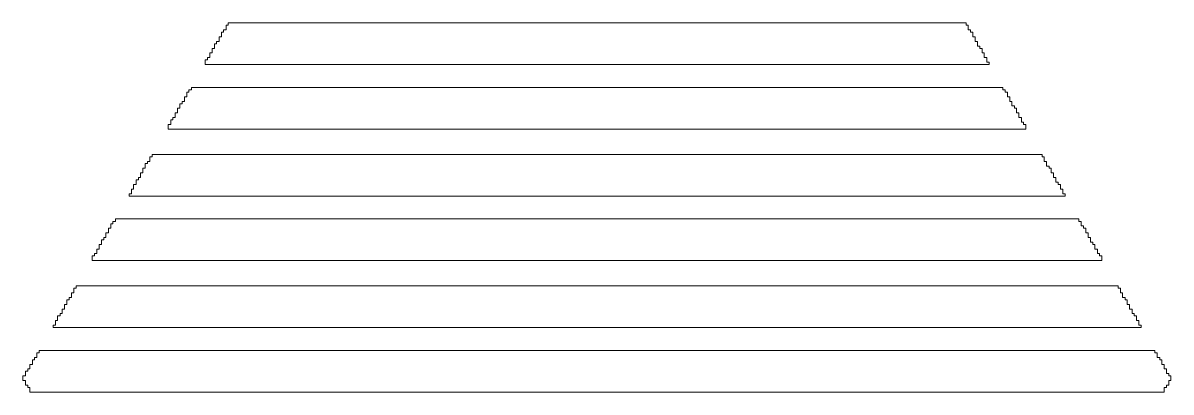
# Model space of a CAD drawing. Header units: millimetres. Extents: x 84.6 to 98.2, y -131.9 to -115.4.
# Drawn here: x 86.72 to 97.27, y -126.61 to -123.22 of the extents above; entities that cross this region are included whole.
import ezdxf

# ---------------------------------------------------------------- set-up
doc = ezdxf.new("R2010")
doc.units = ezdxf.units.MM
doc.header["$MEASUREMENT"] = 0
doc.layers.add('Layer 1', color=7, linetype='Continuous', lineweight=0)

msp = doc.modelspace()

# ---------------------------------------------------------------- linework, layer by layer
at = {"layer": 'Layer 1', "color": 18, "lineweight": 9, "true_color": 0x000000}
for points, knots in [([(95.594, -123.581), (95.594, -123.581), (95.574, -123.581), (95.574, -123.581), (95.574, -123.581), (95.574, -123.56), (95.574, -123.56), (95.574, -123.56), (95.574, -123.56), (95.574, -123.56), (95.574, -123.56), (95.574, -123.539), (95.574, -123.539), (95.574, -123.539), (95.551, -123.539), (95.551, -123.539), (95.551, -123.539), (95.551, -123.518), (95.551, -123.518), (95.551, -123.518), (95.551, -123.518), (95.551, -123.518), (95.551, -123.518), (95.551, -123.496), (95.551, -123.496), (95.551, -123.496), (95.531, -123.496), (95.531, -123.496), (95.531, -123.496), (95.531, -123.475), (95.531, -123.475), (95.531, -123.475), (95.531, -123.454), (95.531, -123.454), (95.531, -123.454), (95.51, -123.454), (95.51, -123.454), (95.51, -123.454), (95.51, -123.433), (95.51, -123.433), (95.51, -123.433), (95.487, -123.433), (95.487, -123.433), (95.487, -123.433), (95.487, -123.412), (95.487, -123.412), (95.487, -123.412), (95.487, -123.412), (95.487, -123.412), (95.487, -123.412), (95.487, -123.391), (95.487, -123.391), (95.487, -123.391), (95.467, -123.391), (95.467, -123.391), (95.467, -123.391), (95.467, -123.369), (95.467, -123.369), (95.467, -123.369), (95.467, -123.348), (95.467, -123.348), (95.467, -123.348), (95.447, -123.348), (95.447, -123.348), (95.447, -123.348), (95.447, -123.327), (95.447, -123.327), (95.447, -123.327), (95.447, -123.306), (95.447, -123.306), (95.447, -123.306), (95.424, -123.306), (95.424, -123.306), (95.424, -123.306), (95.424, -123.285), (95.424, -123.285), (95.424, -123.285), (95.404, -123.285), (95.404, -123.285), (95.404, -123.285), (95.404, -123.264), (95.404, -123.264), (95.404, -123.264), (95.404, -123.264), (95.404, -123.264), (95.404, -123.264), (95.404, -123.242), (95.404, -123.242), (95.404, -123.242), (95.383, -123.242), (95.383, -123.242), (95.383, -123.242), (95.383, -123.221), (95.383, -123.221), (95.383, -123.221), (88.609, -123.221), (88.609, -123.221), (88.609, -123.221), (88.609, -123.242), (88.609, -123.242), (88.609, -123.242), (88.589, -123.242), (88.589, -123.242), (88.589, -123.242), (88.589, -123.264), (88.589, -123.264), (88.589, -123.264), (88.589, -123.264), (88.589, -123.264), (88.589, -123.264), (88.589, -123.285), (88.589, -123.285), (88.589, -123.285), (88.566, -123.285), (88.566, -123.285), (88.566, -123.285), (88.566, -123.306), (88.566, -123.306), (88.566, -123.306), (88.546, -123.306), (88.546, -123.306), (88.546, -123.306), (88.546, -123.327), (88.546, -123.327), (88.546, -123.327), (88.546, -123.348), (88.546, -123.348), (88.546, -123.348), (88.525, -123.348), (88.525, -123.348), (88.525, -123.348), (88.525, -123.369), (88.525, -123.369), (88.525, -123.369), (88.525, -123.369), (88.525, -123.369), (88.525, -123.369), (88.525, -123.391), (88.525, -123.391), (88.525, -123.391), (88.502, -123.391), (88.502, -123.391), (88.502, -123.391), (88.502, -123.412), (88.502, -123.412), (88.502, -123.412), (88.482, -123.412), (88.482, -123.412), (88.482, -123.412), (88.482, -123.433), (88.482, -123.433), (88.482, -123.433), (88.482, -123.454), (88.482, -123.454), (88.482, -123.454), (88.462, -123.454), (88.462, -123.454), (88.462, -123.454), (88.462, -123.475), (88.462, -123.475), (88.462, -123.475), (88.462, -123.496), (88.462, -123.496), (88.462, -123.496), (88.439, -123.496), (88.439, -123.496), (88.439, -123.496), (88.439, -123.518), (88.439, -123.518), (88.439, -123.518), (88.439, -123.518), (88.439, -123.518), (88.439, -123.518), (88.439, -123.539), (88.439, -123.539), (88.439, -123.539), (88.419, -123.539), (88.419, -123.539), (88.419, -123.539), (88.419, -123.56), (88.419, -123.56), (88.419, -123.56), (88.398, -123.56), (88.398, -123.56), (88.398, -123.56), (88.398, -123.581), (88.398, -123.581), (88.398, -123.581), (88.398, -123.602), (88.398, -123.602), (88.398, -123.602), (95.594, -123.602), (95.594, -123.602), (95.594, -123.602), (95.594, -123.581), (95.594, -123.581)], [0, 0, 0, 0, 1, 1, 1, 2, 2, 2, 3, 3, 3, 4, 4, 4, 5, 5, 5, 6, 6, 6, 7, 7, 7, 8, 8, 8, 9, 9, 9, 10, 10, 10, 11, 11, 11, 12, 12, 12, 13, 13, 13, 14, 14, 14, 15, 15, 15, 16, 16, 16, 17, 17, 17, 18, 18, 18, 19, 19, 19, 20, 20, 20, 21, 21, 21, 22, 22, 22, 23, 23, 23, 24, 24, 24, 25, 25, 25, 26, 26, 26, 27, 27, 27, 28, 28, 28, 29, 29, 29, 30, 30, 30, 31, 31, 31, 32, 32, 32, 33, 33, 33, 34, 34, 34, 35, 35, 35, 36, 36, 36, 37, 37, 37, 38, 38, 38, 39, 39, 39, 40, 40, 40, 41, 41, 41, 42, 42, 42, 43, 43, 43, 44, 44, 44, 45, 45, 45, 46, 46, 46, 47, 47, 47, 48, 48, 48, 49, 49, 49, 50, 50, 50, 51, 51, 51, 52, 52, 52, 53, 53, 53, 54, 54, 54, 55, 55, 55, 56, 56, 56, 57, 57, 57, 58, 58, 58, 59, 59, 59, 60, 60, 60, 61, 61, 61, 62, 62, 62, 63, 63, 63, 64, 64, 64, 65, 65, 65, 65]), ([(95.932, -124.174), (95.932, -124.174), (95.932, -124.153), (95.932, -124.153), (95.932, -124.153), (95.912, -124.153), (95.912, -124.153), (95.912, -124.153), (95.912, -124.131), (95.912, -124.131), (95.912, -124.131), (95.891, -124.131), (95.891, -124.131), (95.891, -124.131), (95.891, -124.11), (95.891, -124.11), (95.891, -124.11), (95.891, -124.11), (95.891, -124.11), (95.891, -124.11), (95.891, -124.089), (95.891, -124.089), (95.891, -124.089), (95.868, -124.089), (95.868, -124.089), (95.868, -124.089), (95.868, -124.068), (95.868, -124.068), (95.868, -124.068), (95.868, -124.068), (95.868, -124.068), (95.868, -124.068), (95.868, -124.047), (95.868, -124.047), (95.868, -124.047), (95.848, -124.047), (95.848, -124.047), (95.848, -124.047), (95.848, -124.026), (95.848, -124.026), (95.848, -124.026), (95.848, -124.004), (95.848, -124.004), (95.848, -124.004), (95.828, -124.004), (95.828, -124.004), (95.828, -124.004), (95.828, -123.983), (95.828, -123.983), (95.828, -123.983), (95.805, -123.983), (95.805, -123.983), (95.805, -123.983), (95.805, -123.962), (95.805, -123.962), (95.805, -123.962), (95.805, -123.962), (95.805, -123.962), (95.805, -123.962), (95.805, -123.941), (95.805, -123.941), (95.805, -123.941), (95.785, -123.941), (95.785, -123.941), (95.785, -123.941), (95.785, -123.92), (95.785, -123.92), (95.785, -123.92), (95.785, -123.899), (95.785, -123.899), (95.785, -123.899), (95.764, -123.899), (95.764, -123.899), (95.764, -123.899), (95.764, -123.877), (95.764, -123.877), (95.764, -123.877), (95.764, -123.856), (95.764, -123.856), (95.764, -123.856), (95.741, -123.856), (95.741, -123.856), (95.741, -123.856), (95.741, -123.835), (95.741, -123.835), (95.741, -123.835), (95.721, -123.835), (95.721, -123.835), (95.721, -123.835), (95.721, -123.814), (95.721, -123.814), (95.721, -123.814), (88.271, -123.814), (88.271, -123.814), (88.271, -123.814), (88.271, -123.835), (88.271, -123.835), (88.271, -123.835), (88.248, -123.835), (88.248, -123.835), (88.248, -123.835), (88.248, -123.856), (88.248, -123.856), (88.248, -123.856), (88.228, -123.856), (88.228, -123.856), (88.228, -123.856), (88.228, -123.877), (88.228, -123.877), (88.228, -123.877), (88.228, -123.899), (88.228, -123.899), (88.228, -123.899), (88.208, -123.899), (88.208, -123.899), (88.208, -123.899), (88.208, -123.92), (88.208, -123.92), (88.208, -123.92), (88.208, -123.92), (88.208, -123.92), (88.208, -123.92), (88.208, -123.941), (88.208, -123.941), (88.208, -123.941), (88.185, -123.941), (88.185, -123.941), (88.185, -123.941), (88.185, -123.962), (88.185, -123.962), (88.185, -123.962), (88.165, -123.962), (88.165, -123.962), (88.165, -123.962), (88.165, -123.983), (88.165, -123.983), (88.165, -123.983), (88.165, -124.004), (88.165, -124.004), (88.165, -124.004), (88.144, -124.004), (88.144, -124.004), (88.144, -124.004), (88.144, -124.026), (88.144, -124.026), (88.144, -124.026), (88.144, -124.047), (88.144, -124.047), (88.144, -124.047), (88.121, -124.047), (88.121, -124.047), (88.121, -124.047), (88.121, -124.068), (88.121, -124.068), (88.121, -124.068), (88.121, -124.068), (88.121, -124.068), (88.121, -124.068), (88.121, -124.089), (88.121, -124.089), (88.121, -124.089), (88.101, -124.089), (88.101, -124.089), (88.101, -124.089), (88.101, -124.11), (88.101, -124.11), (88.101, -124.11), (88.081, -124.11), (88.081, -124.11), (88.081, -124.11), (88.081, -124.131), (88.081, -124.131), (88.081, -124.131), (88.081, -124.153), (88.081, -124.153), (88.081, -124.153), (88.058, -124.153), (88.058, -124.153), (88.058, -124.153), (88.058, -124.174), (88.058, -124.174), (88.058, -124.174), (88.058, -124.174), (88.058, -124.174), (88.058, -124.174), (88.058, -124.195), (88.058, -124.195), (88.058, -124.195), (95.932, -124.195), (95.932, -124.195), (95.932, -124.195), (95.932, -124.174), (95.932, -124.174)], [0, 0, 0, 0, 1, 1, 1, 2, 2, 2, 3, 3, 3, 4, 4, 4, 5, 5, 5, 6, 6, 6, 7, 7, 7, 8, 8, 8, 9, 9, 9, 10, 10, 10, 11, 11, 11, 12, 12, 12, 13, 13, 13, 14, 14, 14, 15, 15, 15, 16, 16, 16, 17, 17, 17, 18, 18, 18, 19, 19, 19, 20, 20, 20, 21, 21, 21, 22, 22, 22, 23, 23, 23, 24, 24, 24, 25, 25, 25, 26, 26, 26, 27, 27, 27, 28, 28, 28, 29, 29, 29, 30, 30, 30, 31, 31, 31, 32, 32, 32, 33, 33, 33, 34, 34, 34, 35, 35, 35, 36, 36, 36, 37, 37, 37, 38, 38, 38, 39, 39, 39, 40, 40, 40, 41, 41, 41, 42, 42, 42, 43, 43, 43, 44, 44, 44, 45, 45, 45, 46, 46, 46, 47, 47, 47, 48, 48, 48, 49, 49, 49, 50, 50, 50, 51, 51, 51, 52, 52, 52, 53, 53, 53, 54, 54, 54, 55, 55, 55, 56, 56, 56, 57, 57, 57, 58, 58, 58, 59, 59, 59, 60, 60, 60, 61, 61, 61, 62, 62, 62, 63, 63, 63, 64, 64, 64, 64]), ([(96.293, -124.788), (96.293, -124.788), (96.272, -124.788), (96.272, -124.788), (96.272, -124.788), (96.272, -124.766), (96.272, -124.766), (96.272, -124.766), (96.272, -124.766), (96.272, -124.766), (96.272, -124.766), (96.272, -124.745), (96.272, -124.745), (96.272, -124.745), (96.249, -124.745), (96.249, -124.745), (96.249, -124.745), (96.249, -124.724), (96.249, -124.724), (96.249, -124.724), (96.249, -124.703), (96.249, -124.703), (96.249, -124.703), (96.229, -124.703), (96.229, -124.703), (96.229, -124.703), (96.229, -124.682), (96.229, -124.682), (96.229, -124.682), (96.209, -124.682), (96.209, -124.682), (96.209, -124.682), (96.209, -124.661), (96.209, -124.661), (96.209, -124.661), (96.209, -124.661), (96.209, -124.661), (96.209, -124.661), (96.209, -124.639), (96.209, -124.639), (96.209, -124.639), (96.186, -124.639), (96.186, -124.639), (96.186, -124.639), (96.186, -124.618), (96.186, -124.618), (96.186, -124.618), (96.186, -124.618), (96.186, -124.618), (96.186, -124.618), (96.186, -124.597), (96.186, -124.597), (96.186, -124.597), (96.166, -124.597), (96.166, -124.597), (96.166, -124.597), (96.166, -124.576), (96.166, -124.576), (96.166, -124.576), (96.166, -124.555), (96.166, -124.555), (96.166, -124.555), (96.145, -124.555), (96.145, -124.555), (96.145, -124.555), (96.145, -124.534), (96.145, -124.534), (96.145, -124.534), (96.122, -124.534), (96.122, -124.534), (96.122, -124.534), (96.122, -124.512), (96.122, -124.512), (96.122, -124.512), (96.122, -124.512), (96.122, -124.512), (96.122, -124.512), (96.122, -124.491), (96.122, -124.491), (96.122, -124.491), (96.102, -124.491), (96.102, -124.491), (96.102, -124.491), (96.102, -124.47), (96.102, -124.47), (96.102, -124.47), (96.102, -124.449), (96.102, -124.449), (96.102, -124.449), (96.082, -124.449), (96.082, -124.449), (96.082, -124.449), (96.082, -124.428), (96.082, -124.428), (96.082, -124.428), (87.911, -124.428), (87.911, -124.428), (87.911, -124.428), (87.911, -124.449), (87.911, -124.449), (87.911, -124.449), (87.89, -124.449), (87.89, -124.449), (87.89, -124.449), (87.89, -124.47), (87.89, -124.47), (87.89, -124.47), (87.89, -124.47), (87.89, -124.47), (87.89, -124.47), (87.89, -124.491), (87.89, -124.491), (87.89, -124.491), (87.867, -124.491), (87.867, -124.491), (87.867, -124.491), (87.867, -124.512), (87.867, -124.512), (87.867, -124.512), (87.847, -124.512), (87.847, -124.512), (87.847, -124.512), (87.847, -124.534), (87.847, -124.534), (87.847, -124.534), (87.847, -124.555), (87.847, -124.555), (87.847, -124.555), (87.824, -124.555), (87.824, -124.555), (87.824, -124.555), (87.824, -124.576), (87.824, -124.576), (87.824, -124.576), (87.824, -124.597), (87.824, -124.597), (87.824, -124.597), (87.804, -124.597), (87.804, -124.597), (87.804, -124.597), (87.804, -124.618), (87.804, -124.618), (87.804, -124.618), (87.804, -124.618), (87.804, -124.618), (87.804, -124.618), (87.804, -124.639), (87.804, -124.639), (87.804, -124.639), (87.784, -124.639), (87.784, -124.639), (87.784, -124.639), (87.784, -124.661), (87.784, -124.661), (87.784, -124.661), (87.763, -124.661), (87.763, -124.661), (87.763, -124.661), (87.763, -124.682), (87.763, -124.682), (87.763, -124.682), (87.763, -124.703), (87.763, -124.703), (87.763, -124.703), (87.74, -124.703), (87.74, -124.703), (87.74, -124.703), (87.74, -124.724), (87.74, -124.724), (87.74, -124.724), (87.74, -124.724), (87.74, -124.724), (87.74, -124.724), (87.74, -124.745), (87.74, -124.745), (87.74, -124.745), (87.72, -124.745), (87.72, -124.745), (87.72, -124.745), (87.72, -124.766), (87.72, -124.766), (87.72, -124.766), (87.72, -124.766), (87.72, -124.766), (87.72, -124.766), (87.72, -124.788), (87.72, -124.788), (87.72, -124.788), (87.7, -124.788), (87.7, -124.788), (87.7, -124.788), (87.7, -124.809), (87.7, -124.809), (87.7, -124.809), (96.293, -124.809), (96.293, -124.809), (96.293, -124.809), (96.293, -124.788), (96.293, -124.788)], [0, 0, 0, 0, 1, 1, 1, 2, 2, 2, 3, 3, 3, 4, 4, 4, 5, 5, 5, 6, 6, 6, 7, 7, 7, 8, 8, 8, 9, 9, 9, 10, 10, 10, 11, 11, 11, 12, 12, 12, 13, 13, 13, 14, 14, 14, 15, 15, 15, 16, 16, 16, 17, 17, 17, 18, 18, 18, 19, 19, 19, 20, 20, 20, 21, 21, 21, 22, 22, 22, 23, 23, 23, 24, 24, 24, 25, 25, 25, 26, 26, 26, 27, 27, 27, 28, 28, 28, 29, 29, 29, 30, 30, 30, 31, 31, 31, 32, 32, 32, 33, 33, 33, 34, 34, 34, 35, 35, 35, 36, 36, 36, 37, 37, 37, 38, 38, 38, 39, 39, 39, 40, 40, 40, 41, 41, 41, 42, 42, 42, 43, 43, 43, 44, 44, 44, 45, 45, 45, 46, 46, 46, 47, 47, 47, 48, 48, 48, 49, 49, 49, 50, 50, 50, 51, 51, 51, 52, 52, 52, 53, 53, 53, 54, 54, 54, 55, 55, 55, 56, 56, 56, 57, 57, 57, 58, 58, 58, 59, 59, 59, 60, 60, 60, 61, 61, 61, 62, 62, 62, 63, 63, 63, 64, 64, 64, 65, 65, 65, 66, 66, 66, 66]), ([(96.63, -125.38), (96.63, -125.38), (96.63, -125.359), (96.63, -125.359), (96.63, -125.359), (96.61, -125.359), (96.61, -125.359), (96.61, -125.359), (96.61, -125.338), (96.61, -125.338), (96.61, -125.338), (96.59, -125.338), (96.59, -125.338), (96.59, -125.338), (96.59, -125.317), (96.59, -125.317), (96.59, -125.317), (96.59, -125.317), (96.59, -125.317), (96.59, -125.317), (96.59, -125.296), (96.59, -125.296), (96.59, -125.296), (96.567, -125.296), (96.567, -125.296), (96.567, -125.296), (96.567, -125.274), (96.567, -125.274), (96.567, -125.274), (96.567, -125.253), (96.567, -125.253), (96.567, -125.253), (96.547, -125.253), (96.547, -125.253), (96.547, -125.253), (96.547, -125.232), (96.547, -125.232), (96.547, -125.232), (96.526, -125.232), (96.526, -125.232), (96.526, -125.232), (96.526, -125.211), (96.526, -125.211), (96.526, -125.211), (96.526, -125.211), (96.526, -125.211), (96.526, -125.211), (96.526, -125.19), (96.526, -125.19), (96.526, -125.19), (96.503, -125.19), (96.503, -125.19), (96.503, -125.19), (96.503, -125.169), (96.503, -125.169), (96.503, -125.169), (96.503, -125.169), (96.503, -125.169), (96.503, -125.169), (96.503, -125.147), (96.503, -125.147), (96.503, -125.147), (96.483, -125.147), (96.483, -125.147), (96.483, -125.147), (96.483, -125.126), (96.483, -125.126), (96.483, -125.126), (96.483, -125.105), (96.483, -125.105), (96.483, -125.105), (96.463, -125.105), (96.463, -125.105), (96.463, -125.105), (96.463, -125.084), (96.463, -125.084), (96.463, -125.084), (96.44, -125.084), (96.44, -125.084), (96.44, -125.084), (96.44, -125.063), (96.44, -125.063), (96.44, -125.063), (96.44, -125.063), (96.44, -125.063), (96.44, -125.063), (96.44, -125.042), (96.44, -125.042), (96.44, -125.042), (96.42, -125.042), (96.42, -125.042), (96.42, -125.042), (96.42, -125.02), (96.42, -125.02), (96.42, -125.02), (87.573, -125.02), (87.573, -125.02), (87.573, -125.02), (87.573, -125.042), (87.573, -125.042), (87.573, -125.042), (87.55, -125.042), (87.55, -125.042), (87.55, -125.042), (87.55, -125.063), (87.55, -125.063), (87.55, -125.063), (87.53, -125.063), (87.53, -125.063), (87.53, -125.063), (87.53, -125.084), (87.53, -125.084), (87.53, -125.084), (87.53, -125.105), (87.53, -125.105), (87.53, -125.105), (87.509, -125.105), (87.509, -125.105), (87.509, -125.105), (87.509, -125.126), (87.509, -125.126), (87.509, -125.126), (87.509, -125.126), (87.509, -125.126), (87.509, -125.126), (87.509, -125.147), (87.509, -125.147), (87.509, -125.147), (87.486, -125.147), (87.486, -125.147), (87.486, -125.147), (87.486, -125.169), (87.486, -125.169), (87.486, -125.169), (87.486, -125.169), (87.486, -125.169), (87.486, -125.169), (87.486, -125.19), (87.486, -125.19), (87.486, -125.19), (87.466, -125.19), (87.466, -125.19), (87.466, -125.19), (87.466, -125.211), (87.466, -125.211), (87.466, -125.211), (87.446, -125.211), (87.446, -125.211), (87.446, -125.211), (87.446, -125.232), (87.446, -125.232), (87.446, -125.232), (87.446, -125.253), (87.446, -125.253), (87.446, -125.253), (87.423, -125.253), (87.423, -125.253), (87.423, -125.253), (87.423, -125.274), (87.423, -125.274), (87.423, -125.274), (87.423, -125.274), (87.423, -125.274), (87.423, -125.274), (87.423, -125.296), (87.423, -125.296), (87.423, -125.296), (87.403, -125.296), (87.403, -125.296), (87.403, -125.296), (87.403, -125.317), (87.403, -125.317), (87.403, -125.317), (87.403, -125.317), (87.403, -125.317), (87.403, -125.317), (87.403, -125.338), (87.403, -125.338), (87.403, -125.338), (87.382, -125.338), (87.382, -125.338), (87.382, -125.338), (87.382, -125.359), (87.382, -125.359), (87.382, -125.359), (87.359, -125.359), (87.359, -125.359), (87.359, -125.359), (87.359, -125.38), (87.359, -125.38), (87.359, -125.38), (87.359, -125.401), (87.359, -125.401), (87.359, -125.401), (96.63, -125.401), (96.63, -125.401), (96.63, -125.401), (96.63, -125.38), (96.63, -125.38)], [0, 0, 0, 0, 1, 1, 1, 2, 2, 2, 3, 3, 3, 4, 4, 4, 5, 5, 5, 6, 6, 6, 7, 7, 7, 8, 8, 8, 9, 9, 9, 10, 10, 10, 11, 11, 11, 12, 12, 12, 13, 13, 13, 14, 14, 14, 15, 15, 15, 16, 16, 16, 17, 17, 17, 18, 18, 18, 19, 19, 19, 20, 20, 20, 21, 21, 21, 22, 22, 22, 23, 23, 23, 24, 24, 24, 25, 25, 25, 26, 26, 26, 27, 27, 27, 28, 28, 28, 29, 29, 29, 30, 30, 30, 31, 31, 31, 32, 32, 32, 33, 33, 33, 34, 34, 34, 35, 35, 35, 36, 36, 36, 37, 37, 37, 38, 38, 38, 39, 39, 39, 40, 40, 40, 41, 41, 41, 42, 42, 42, 43, 43, 43, 44, 44, 44, 45, 45, 45, 46, 46, 46, 47, 47, 47, 48, 48, 48, 49, 49, 49, 50, 50, 50, 51, 51, 51, 52, 52, 52, 53, 53, 53, 54, 54, 54, 55, 55, 55, 56, 56, 56, 57, 57, 57, 58, 58, 58, 59, 59, 59, 60, 60, 60, 61, 61, 61, 62, 62, 62, 63, 63, 63, 64, 64, 64, 65, 65, 65, 66, 66, 66, 66]), ([(87.169, -125.719), (87.169, -125.719), (87.169, -125.74), (87.169, -125.74), (87.169, -125.74), (87.149, -125.74), (87.149, -125.74), (87.149, -125.74), (87.149, -125.761), (87.149, -125.761), (87.149, -125.761), (87.128, -125.761), (87.128, -125.761), (87.128, -125.761), (87.128, -125.782), (87.128, -125.782), (87.128, -125.782), (87.128, -125.804), (87.128, -125.804), (87.128, -125.804), (87.105, -125.804), (87.105, -125.804), (87.105, -125.804), (87.105, -125.825), (87.105, -125.825), (87.105, -125.825), (87.105, -125.846), (87.105, -125.846), (87.105, -125.846), (87.085, -125.846), (87.085, -125.846), (87.085, -125.846), (87.085, -125.867), (87.085, -125.867), (87.085, -125.867), (87.085, -125.888), (87.085, -125.888), (87.085, -125.888), (87.065, -125.888), (87.065, -125.888), (87.065, -125.888), (87.065, -125.909), (87.065, -125.909), (87.065, -125.909), (87.042, -125.909), (87.042, -125.909), (87.042, -125.909), (87.042, -125.931), (87.042, -125.931), (87.042, -125.931), (87.042, -125.952), (87.042, -125.952), (87.042, -125.952), (87.022, -125.952), (87.022, -125.952), (87.022, -125.952), (87.022, -125.973), (87.022, -125.973), (87.022, -125.973), (87.022, -125.994), (87.022, -125.994), (87.022, -125.994), (87.001, -125.994), (87.001, -125.994), (87.001, -125.994), (87.001, -126.015), (87.001, -126.015), (87.001, -126.015), (96.991, -126.015), (96.991, -126.015), (96.991, -126.015), (96.991, -125.994), (96.991, -125.994), (96.991, -125.994), (96.971, -125.994), (96.971, -125.994), (96.971, -125.994), (96.971, -125.973), (96.971, -125.973), (96.971, -125.973), (96.971, -125.952), (96.971, -125.952), (96.971, -125.952), (96.948, -125.952), (96.948, -125.952), (96.948, -125.952), (96.948, -125.931), (96.948, -125.931), (96.948, -125.931), (96.948, -125.909), (96.948, -125.909), (96.948, -125.909), (96.928, -125.909), (96.928, -125.909), (96.928, -125.909), (96.928, -125.888), (96.928, -125.888), (96.928, -125.888), (96.907, -125.888), (96.907, -125.888), (96.907, -125.888), (96.907, -125.867), (96.907, -125.867), (96.907, -125.867), (96.907, -125.867), (96.907, -125.867), (96.907, -125.867), (96.907, -125.846), (96.907, -125.846), (96.907, -125.846), (96.884, -125.846), (96.884, -125.846), (96.884, -125.846), (96.884, -125.825), (96.884, -125.825), (96.884, -125.825), (96.884, -125.804), (96.884, -125.804), (96.884, -125.804), (96.864, -125.804), (96.864, -125.804), (96.864, -125.804), (96.864, -125.782), (96.864, -125.782), (96.864, -125.782), (96.864, -125.761), (96.864, -125.761), (96.864, -125.761), (96.844, -125.761), (96.844, -125.761), (96.844, -125.761), (96.844, -125.74), (96.844, -125.74), (96.844, -125.74), (96.821, -125.74), (96.821, -125.74), (96.821, -125.74), (96.821, -125.719), (96.821, -125.719), (96.821, -125.719), (96.821, -125.719), (96.821, -125.719), (96.821, -125.719), (96.821, -125.698), (96.821, -125.698), (96.821, -125.698), (96.801, -125.698), (96.801, -125.698), (96.801, -125.698), (96.801, -125.677), (96.801, -125.677), (96.801, -125.677), (96.801, -125.655), (96.801, -125.655), (96.801, -125.655), (96.78, -125.655), (96.78, -125.655), (96.78, -125.655), (96.78, -125.634), (96.78, -125.634), (96.78, -125.634), (87.212, -125.634), (87.212, -125.634), (87.212, -125.634), (87.212, -125.655), (87.212, -125.655), (87.212, -125.655), (87.192, -125.655), (87.192, -125.655), (87.192, -125.655), (87.192, -125.677), (87.192, -125.677), (87.192, -125.677), (87.192, -125.677), (87.192, -125.677), (87.192, -125.677), (87.192, -125.698), (87.192, -125.698), (87.192, -125.698), (87.169, -125.698), (87.169, -125.698), (87.169, -125.698), (87.169, -125.719), (87.169, -125.719)], [0, 0, 0, 0, 1, 1, 1, 2, 2, 2, 3, 3, 3, 4, 4, 4, 5, 5, 5, 6, 6, 6, 7, 7, 7, 8, 8, 8, 9, 9, 9, 10, 10, 10, 11, 11, 11, 12, 12, 12, 13, 13, 13, 14, 14, 14, 15, 15, 15, 16, 16, 16, 17, 17, 17, 18, 18, 18, 19, 19, 19, 20, 20, 20, 21, 21, 21, 22, 22, 22, 23, 23, 23, 24, 24, 24, 25, 25, 25, 26, 26, 26, 27, 27, 27, 28, 28, 28, 29, 29, 29, 30, 30, 30, 31, 31, 31, 32, 32, 32, 33, 33, 33, 34, 34, 34, 35, 35, 35, 36, 36, 36, 37, 37, 37, 38, 38, 38, 39, 39, 39, 40, 40, 40, 41, 41, 41, 42, 42, 42, 43, 43, 43, 44, 44, 44, 45, 45, 45, 46, 46, 46, 47, 47, 47, 48, 48, 48, 49, 49, 49, 50, 50, 50, 51, 51, 51, 52, 52, 52, 53, 53, 53, 54, 54, 54, 55, 55, 55, 56, 56, 56, 57, 57, 57, 58, 58, 58, 59, 59, 59, 60, 60, 60, 61, 61, 61, 61]), ([(86.851, -126.248), (86.851, -126.248), (86.851, -126.269), (86.851, -126.269), (86.851, -126.269), (86.851, -126.29), (86.851, -126.29), (86.851, -126.29), (86.831, -126.29), (86.831, -126.29), (86.831, -126.29), (86.831, -126.312), (86.831, -126.312), (86.831, -126.312), (86.811, -126.312), (86.811, -126.312), (86.811, -126.312), (86.811, -126.333), (86.811, -126.333), (86.811, -126.333), (86.811, -126.354), (86.811, -126.354), (86.811, -126.354), (86.788, -126.354), (86.788, -126.354), (86.788, -126.354), (86.788, -126.375), (86.788, -126.375), (86.788, -126.375), (86.788, -126.396), (86.788, -126.396), (86.788, -126.396), (86.768, -126.396), (86.768, -126.396), (86.768, -126.396), (86.768, -126.417), (86.768, -126.417), (86.768, -126.417), (86.747, -126.417), (86.747, -126.417), (86.747, -126.417), (86.747, -126.439), (86.747, -126.439), (86.747, -126.439), (86.747, -126.46), (86.747, -126.46), (86.747, -126.46), (86.724, -126.46), (86.724, -126.46), (86.724, -126.46), (86.724, -126.481), (86.724, -126.481), (86.724, -126.481), (86.724, -126.502), (86.724, -126.502), (86.724, -126.502), (86.747, -126.502), (86.747, -126.502), (86.747, -126.502), (86.747, -126.523), (86.747, -126.523), (86.747, -126.523), (86.747, -126.544), (86.747, -126.544), (86.747, -126.544), (86.768, -126.544), (86.768, -126.544), (86.768, -126.544), (86.768, -126.566), (86.768, -126.566), (86.768, -126.566), (86.788, -126.566), (86.788, -126.566), (86.788, -126.566), (86.788, -126.587), (86.788, -126.587), (86.788, -126.587), (86.788, -126.608), (86.788, -126.608), (86.788, -126.608), (97.202, -126.608), (97.202, -126.608), (97.202, -126.608), (97.202, -126.587), (97.202, -126.587), (97.202, -126.587), (97.202, -126.587), (97.202, -126.587), (97.202, -126.587), (97.202, -126.566), (97.202, -126.566), (97.202, -126.566), (97.225, -126.566), (97.225, -126.566), (97.225, -126.566), (97.225, -126.544), (97.225, -126.544), (97.225, -126.544), (97.245, -126.544), (97.245, -126.544), (97.245, -126.544), (97.245, -126.523), (97.245, -126.523), (97.245, -126.523), (97.245, -126.502), (97.245, -126.502), (97.245, -126.502), (97.265, -126.502), (97.265, -126.502), (97.265, -126.502), (97.265, -126.481), (97.265, -126.481), (97.265, -126.481), (97.265, -126.46), (97.265, -126.46), (97.265, -126.46), (97.245, -126.46), (97.245, -126.46), (97.245, -126.46), (97.245, -126.439), (97.245, -126.439), (97.245, -126.439), (97.225, -126.439), (97.225, -126.439), (97.225, -126.439), (97.225, -126.417), (97.225, -126.417), (97.225, -126.417), (97.225, -126.417), (97.225, -126.417), (97.225, -126.417), (97.225, -126.396), (97.225, -126.396), (97.225, -126.396), (97.202, -126.396), (97.202, -126.396), (97.202, -126.396), (97.202, -126.375), (97.202, -126.375), (97.202, -126.375), (97.202, -126.354), (97.202, -126.354), (97.202, -126.354), (97.182, -126.354), (97.182, -126.354), (97.182, -126.354), (97.182, -126.333), (97.182, -126.333), (97.182, -126.333), (97.182, -126.312), (97.182, -126.312), (97.182, -126.312), (97.161, -126.312), (97.161, -126.312), (97.161, -126.312), (97.161, -126.29), (97.161, -126.29), (97.161, -126.29), (97.138, -126.29), (97.138, -126.29), (97.138, -126.29), (97.138, -126.269), (97.138, -126.269), (97.138, -126.269), (97.138, -126.269), (97.138, -126.269), (97.138, -126.269), (97.138, -126.248), (97.138, -126.248), (97.138, -126.248), (97.118, -126.248), (97.118, -126.248), (97.118, -126.248), (97.118, -126.227), (97.118, -126.227), (97.118, -126.227), (86.874, -126.227), (86.874, -126.227), (86.874, -126.227), (86.874, -126.248), (86.874, -126.248), (86.874, -126.248), (86.851, -126.248), (86.851, -126.248)], [0, 0, 0, 0, 1, 1, 1, 2, 2, 2, 3, 3, 3, 4, 4, 4, 5, 5, 5, 6, 6, 6, 7, 7, 7, 8, 8, 8, 9, 9, 9, 10, 10, 10, 11, 11, 11, 12, 12, 12, 13, 13, 13, 14, 14, 14, 15, 15, 15, 16, 16, 16, 17, 17, 17, 18, 18, 18, 19, 19, 19, 20, 20, 20, 21, 21, 21, 22, 22, 22, 23, 23, 23, 24, 24, 24, 25, 25, 25, 26, 26, 26, 27, 27, 27, 28, 28, 28, 29, 29, 29, 30, 30, 30, 31, 31, 31, 32, 32, 32, 33, 33, 33, 34, 34, 34, 35, 35, 35, 36, 36, 36, 37, 37, 37, 38, 38, 38, 39, 39, 39, 40, 40, 40, 41, 41, 41, 42, 42, 42, 43, 43, 43, 44, 44, 44, 45, 45, 45, 46, 46, 46, 47, 47, 47, 48, 48, 48, 49, 49, 49, 50, 50, 50, 51, 51, 51, 52, 52, 52, 53, 53, 53, 54, 54, 54, 55, 55, 55, 56, 56, 56, 57, 57, 57, 58, 58, 58, 59, 59, 59, 60, 60, 60, 61, 61, 61, 61])]:
    msp.add_open_spline(points, degree=3, knots=knots, dxfattribs=at)

doc.saveas('drawing.dxf')
